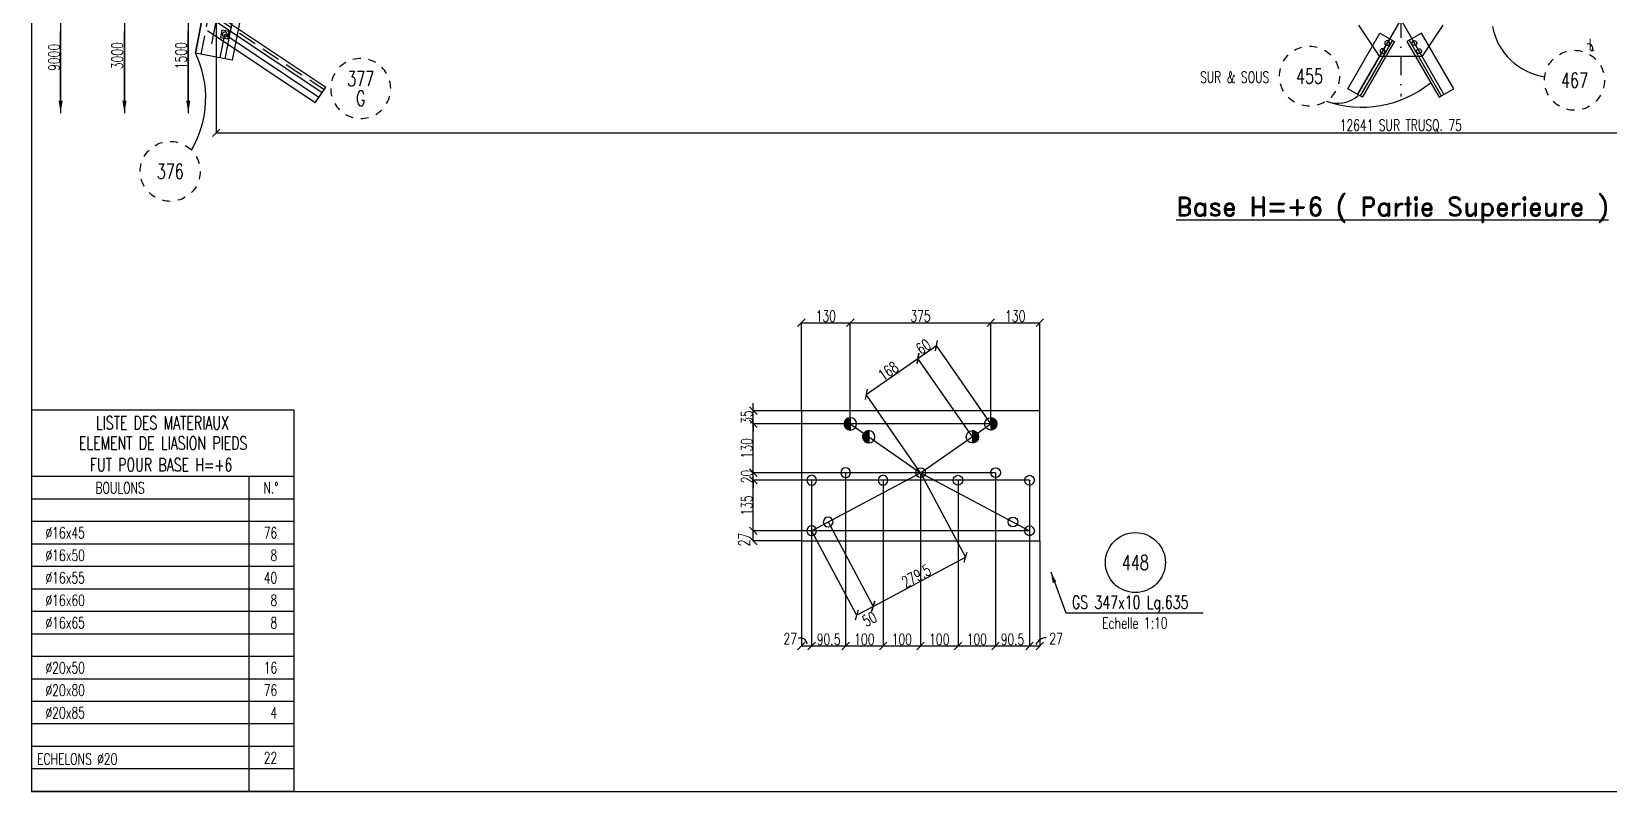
# Model space of a CAD drawing. Extents: x 554281 to 570501, y -34108 to -22628.
# Drawn here: x 554281 to 562695, y -34108 to -30054 of the extents above; entities that cross this region are included whole.
import ezdxf
from ezdxf.enums import TextEntityAlignment as Align

# ---------------------------------------------------------------- set-up
doc = ezdxf.new("R2010")
doc.units = 0
doc.header["$LTSCALE"] = 200
doc.header["$MEASUREMENT"] = 0
doc.linetypes.add('DASHDOT', pattern=[1, 0.5, -0.25, 0, -0.25])
doc.linetypes.add('DASHED', pattern=[0.75, 0.5, -0.25])
doc.layers.get('0').update_dxf_attribs({"linetype": 'CONTINUOUS'})
for name, color, linetype in [('ASSI', 6, 'CONTINUOUS'), ('BOLLINI_1', 7, 'CONTINUOUS'), ('FORI', 2, 'CONTINUOUS'), ('LINEA_ANG', 2, 'CONTINUOUS'), ('LINEE_PIASTRA', 2, 'CONTINUOUS'), ('LINEE_PIASTRE', 2, 'CONTINUOUS'), ('LM', 7, 'CONTINUOUS'), ('LP', 3, 'CONTINUOUS'), ('LS', 7, 'CONTINUOUS'), ('MZ', 6, 'DASHDOT'), ('PIASTRE', 5, 'CONTINUOUS'), ('TRAT-Y', 7, 'DASHED')]:
    doc.layers.add(name, color=color, linetype=linetype)
doc.styles.add('QUOTE', font='ROMANS8.SHX', dxfattribs={"width": 0.7})
doc.styles.add('RD', font='ROMAND8.SHX', dxfattribs={"width": 0.7})
doc.styles.add('RQL', font='ROMANS8.SHX', dxfattribs={"width": 0.7})
doc.styles.add('RS', font='ROMANS8.shx', dxfattribs={"width": 0.7})
doc.styles.get("Standard").update_dxf_attribs({"font": 'ROMANS8.SHX', "width": 0.7})
doc.dimstyles.new('TRATTO', dxfattribs={"dimscale": 0, "dimtxt": 60, "dimasz": 40, "dimexe": 0, "dimexo": 0, "dimgap": 5, "dimtad": 1, "dimrnd": 0.5, "dimdsep": 46, "dimtxsty": 'RS', "dimblk1": 'OBLIQUE', "dimblk2": 'OBLIQUE', "dimsah": 1, "dimcen": 0.09, "dimclrd": 2, "dimclre": 2, "dimclrt": 7, "dimadec": 0, "dimazin": 0, "dimtfac": 1, "dimtix": 1, "dimtmove": 2, "dimatfit": 3, "dimfxl": 1, "dimtolj": 1, "dimtzin": 0, "dimarcsym": 0})

# ---------------------------------------------------------------- blocks, each defined once
blk = doc.blocks.new('ASSE98')
blk.add_line((0, 0), (1, 0))
at = {"color": 7, "style": 'QUOTE', "width": 0.5, "flags": 1}
for tag, p in [('TI', (1.3831, 6.8273)), ('DI_S', (1.3831, 6.4218)), ('D_S', (1.3831, 6.0209)), ('E_S', (1.3831, 5.6806)), ('NFORI', (1.3645, 5.2979)), ('ALAR', (1.3635, 4.9325)), ('FAM', (1.3775, 4.5465)), ('ALA', (1.3831, 4.1926)), ('DISP2', (1.3831, 3.8497)), ('DISP1', (1.3831, 3.5069)), ('PINZAF', (1.3831, 3.164)), ('PINZAI', (1.3831, 2.8211)), ('TRP', (1.3831, 2.4783)), ('NP', (1.3831, 2.1354)), ('SV', (1.3831, 1.7926)), ('PESO', (1.3831, 1.4497)), ('QUA', (1.3831, 1.1069)), ('LUN', (1.3831, 0.764)), ('PROF', (1.3831, 0.4211)), ('POS', (1.3831, 0.0783))]:
    blk.add_attdef(tag, p, '', height=0.2, dxfattribs=at)
at = {"color": 7, "flags": 1}
for tag, p in [('LAV1', (3.0743, 6.8285)), ('LAV2', (3.0743, 6.4951)), ('LAV3', (3.0743, 6.1618)), ('LAV4', (3.0743, 5.8285)), ('LAV5', (3.0743, 5.4951)), ('LAV6', (3.0743, 5.1618)), ('LAV7', (3.0743, 4.8285)), ('LAV8', (3.0743, 4.4951)), ('LAV9', (3.0743, 4.1618)), ('LAV10', (3.0743, 3.8285))]:
    blk.add_attdef(tag, p, '', height=0.2, dxfattribs=at)
blk = doc.blocks.new('16')
blk.add_circle((0, 0), 1)
blk = doc.blocks.new('_OBLIQUE')
at = {"color": 0, "linetype": 'ByBlock'}
blk.add_line((-0.5, -0.5), (0.5, 0.5), dxfattribs=at)
blk = doc.blocks.new('*D26')
at = {"layer": 'LS', "color": 2, "lineweight": -2, "transparency": 16777216}
for p, q in [((555266.1, -29990.3), (555266.1, -30594.4)), ((567907.7, -29990.3), (567907.7, -30594.4)), ((555266.1, -30594.4), (567907.7, -30594.4))]:
    blk.add_line(p, q, dxfattribs=at)
at = {"layer": 'LS', "color": 2, "lineweight": -2, "transparency": 16777216, "xscale": 40, "yscale": 40, "zscale": 40, "rotation": 180}
blk.add_blockref('_OBLIQUE', (555266.1, -30594.4), dxfattribs=at)
at = {"layer": 'LS', "color": 2, "lineweight": -2, "transparency": 16777216, "xscale": 40, "yscale": 40, "zscale": 40}
blk.add_blockref('_OBLIQUE', (567907.7, -30594.4), dxfattribs=at)
at = {"layer": 'LS', "color": 7, "transparency": 16777216, "insert": (561586.9, -30556.5), "char_height": 60, "attachment_point": 5, "style": 'RS'}
blk.add_mtext('\\A1;12641 SUR TRUSQ. 75', dxfattribs=at)
blk = doc.blocks.new('MRKR_98')
blk.add_point((0, 0))
at = {"color": 7, "style": 'QUOTE', "width": 0.5, "flags": 1}
for tag, p in [('TI', (3.7, 6.8)), ('NFORI', (3.7, 5.3)), ('AUX2', (3.7, 4.9)), ('FAM', (3.7, 4.5)), ('AUX1', (3.7, 4.2)), ('COMMESSA', (3.7, 3.8)), ('SPESSORE', (3.7, 2.5)), ('SV', (3.7, 1.8)), ('QUA', (3.7, 1.1)), ('DI_S', (3.7, 6.4)), ('D_S', (3.7, 6)), ('E_S', (3.7, 5.7)), ('MD', (3.7, 3.5)), ('MP', (3.7, 3.2)), ('LARGHEZZA', (3.7, 2.8)), ('NP', (3.7, 2.1)), ('PESO', (3.7, 1.4)), ('LUN', (3.7, 0.8)), ('PROF', (3.7, 0.4)), ('POS', (3.7, 0.1))]:
    blk.add_attdef(tag, p, '', height=0.2, dxfattribs=at)
at = {"color": 7, "flags": 1}
for tag, p in [('LAV1', (5.3, 6.9)), ('LAV2', (5.3, 6.5)), ('LAV3', (5.3, 6.2)), ('LAV4', (5.3, 5.9)), ('LAV5', (5.3, 5.5)), ('LAV6', (5.3, 5.2)), ('LAV7', (5.3, 4.9)), ('LAV8', (5.3, 4.5)), ('LAV9', (5.3, 4.2)), ('LAV10', (5.3, 3.9))]:
    blk.add_attdef(tag, p, '', height=0.2, dxfattribs=at)
blk = doc.blocks.new('20')
at = {"color": 0}
for p, q in [((0, 0.98), (0.02, 1)), ((0, 0.94), (0.06, 1)), ((1, -0.01), (0, 0.99)), ((0, 0.89), (0.1, 0.99)), ((0, 0.85), (0.14, 0.99)), ((0, 0.8), (0.18, 0.98)), ((0, 0.76), (0.22, 0.98)), ((0, 0.71), (0.25, 0.97)), ((0, 0.67), (0.29, 0.96)), ((1, -0.05), (0, 0.95)), ((0, 0.62), (0.32, 0.95)), ((0, 0.58), (0.36, 0.93)), ((0, 0.53), (0.39, 0.92)), ((0, 0.49), (0.42, 0.91)), ((1, -0.09), (0, 0.9)), ((0, 0.44), (0.45, 0.89)), ((0, 0.4), (0.48, 0.88)), ((0.99, -0.13), (0, 0.86)), ((0, 0.35), (0.51, 0.86)), ((0, 0.31), (0.54, 0.84)), ((0, 0.26), (0.56, 0.83)), ((0.99, -0.17), (0, 0.81)), ((0, 0.22), (0.59, 0.81)), ((0, 0.17), (0.61, 0.79)), ((0.98, -0.21), (0, 0.77)), ((0, 0.13), (0.64, 0.77)), ((0, 0.08), (0.66, 0.75)), ((0, 0.04), (0.69, 0.73)), ((0.97, -0.25), (0, 0.72)), ((0, -0.01), (0.71, 0.7)), ((0.96, -0.28), (0, 0.68)), ((0, -0.05), (0.73, 0.68)), ((0, -0.1), (0.75, 0.66)), ((0.95, -0.32), (0, 0.63)), ((0, -0.14), (0.77, 0.63)), ((0, -0.19), (0.79, 0.61)), ((0.94, -0.35), (0, 0.59)), ((0, -0.23), (0.81, 0.58)), ((0, -0.28), (0.83, 0.56)), ((0.92, -0.38), (0, 0.54)), ((0, -0.32), (0.85, 0.53)), ((0.91, -0.41), (0, 0.5)), ((0, -0.36), (0.87, 0.5)), ((0, -0.41), (0.88, 0.47)), ((0.9, -0.44), (0, 0.45)), ((0, -0.45), (0.9, 0.44)), ((0.88, -0.47), (0, 0.41)), ((0, -0.5), (0.91, 0.41)), ((0, -0.54), (0.92, 0.38)), ((0.87, -0.5), (0, 0.36)), ((0, -0.59), (0.94, 0.35)), ((0.85, -0.53), (0, 0.32)), ((0, -0.63), (0.95, 0.31)), ((0, -0.68), (0.96, 0.28)), ((0.83, -0.56), (0, 0.27)), ((0, -0.72), (0.97, 0.25)), ((0.81, -0.58), (0, 0.23)), ((0, -0.77), (0.98, 0.21)), ((0.79, -0.61), (0, 0.18)), ((0, -0.81), (0.99, 0.17)), ((0.77, -0.63), (0, 0.14)), ((0, -0.86), (0.99, 0.13)), ((0.75, -0.66), (0, 0.09)), ((0, -0.9), (1, 0.09)), ((0.73, -0.68), (0, 0.05)), ((0, -0.95), (1, 0.05)), ((0.71, -0.7), (0, 0.01)), ((0, -0.99), (1, 0.01)), ((1, 0.04), (0.04, 1)), ((1, 0.09), (0.09, 1)), ((0.99, 0.14), (0.14, 0.99)), ((0.98, 0.19), (0.19, 0.98)), ((0.97, 0.25), (0.25, 0.97)), ((0.95, 0.31), (0.31, 0.95)), ((0.92, 0.38), (0.38, 0.92)), ((0.88, 0.47), (0.47, 0.88)), ((0.81, 0.59), (0.59, 0.81)), ((0.69, -0.73), (0, -0.04)), ((0.66, -0.75), (0, -0.08)), ((0.64, -0.77), (0, -0.13)), ((0.61, -0.79), (0, -0.17)), ((0.59, -0.81), (0, -0.22)), ((0.56, -0.83), (0, -0.26)), ((0.54, -0.84), (0, -0.31)), ((0.51, -0.86), (0, -0.35)), ((0.48, -0.88), (0, -0.4)), ((0.45, -0.89), (0, -0.44)), ((0.42, -0.91), (0, -0.49)), ((0.39, -0.92), (0, -0.53)), ((0.36, -0.93), (0, -0.58)), ((0.32, -0.95), (0, -0.62)), ((0.29, -0.96), (0, -0.67)), ((0.25, -0.97), (0, -0.71)), ((0.22, -0.98), (0, -0.76)), ((0.18, -0.98), (0, -0.8)), ((0.14, -0.99), (0, -0.85)), ((0.1, -0.99), (0, -0.89)), ((0.04, -1), (1, -0.04)), ((0.09, -1), (1, -0.09)), ((0.14, -0.99), (0.99, -0.14)), ((0.19, -0.98), (0.98, -0.19)), ((0.25, -0.97), (0.97, -0.25)), ((0.31, -0.95), (0.95, -0.31)), ((0.38, -0.92), (0.92, -0.38)), ((0.47, -0.88), (0.88, -0.47)), ((0.59, -0.81), (0.81, -0.59))]:
    blk.add_line(p, q, dxfattribs=at)
blk.add_line((0, 1), (0, -1))
blk.add_circle((0, 0), 1)
blk = doc.blocks.new('*D127')
at = {"layer": 'LS', "color": 2, "lineweight": -2, "transparency": 16777216}
for p, q in [((558734.4, -31990), (559010.7, -31798)), ((559301, -32215.8), (559010.7, -31798)), ((559024.6, -32407.6), (558734.4, -31990))]:
    blk.add_line(p, q, dxfattribs=at)
at = {"layer": 'LS', "color": 2, "lineweight": -2, "transparency": 16777216, "xscale": 40, "yscale": 40, "zscale": 40}
for p, rotation in [((559010.7, -31798), 34.79992712100002), ((558734.4, -31990), 214.799927121)]:
    blk.add_blockref('_OBLIQUE', p, dxfattribs=dict(at, rotation=rotation))
at = {"layer": 'LS', "color": 7, "transparency": 16777216, "insert": (558852.5, -31865.3), "char_height": 60, "attachment_point": 5, "rotation": 34.79993, "style": 'RS'}
blk.add_mtext('\\A1;168', dxfattribs=at)
blk = doc.blocks.new('*D128')
at = {"layer": 'LS', "color": 2, "lineweight": -2, "transparency": 16777216}
for p, q in [((559010.7, -31798), (559109.2, -31729.5)), ((559301, -32215.8), (559010.7, -31798)), ((559399.4, -32147.1), (559109.2, -31729.5))]:
    blk.add_line(p, q, dxfattribs=at)
at = {"layer": 'LS', "color": 2, "lineweight": -2, "transparency": 16777216, "xscale": 40, "yscale": 40, "zscale": 40}
for p, rotation in [((559109.2, -31729.5), 34.79992712100002), ((559010.7, -31798), 214.799927121)]:
    blk.add_blockref('_OBLIQUE', p, dxfattribs=dict(at, rotation=rotation))
at = {"layer": 'LS', "color": 7, "transparency": 16777216, "insert": (559039.9, -31735), "char_height": 60, "attachment_point": 5, "rotation": 34.79993, "style": 'RS'}
blk.add_mtext('\\A1;60', dxfattribs=at)
blk = doc.blocks.new('*D129')
at = {"layer": 'LS', "color": 2, "lineweight": -2, "transparency": 16777216}
for p, q in [((558443.3, -32717.7), (558683.5, -33168)), ((558531.5, -32670.7), (558771.7, -33120.9)), ((558683.5, -33168), (558771.7, -33120.9))]:
    blk.add_line(p, q, dxfattribs=at)
at = {"layer": 'LS', "color": 2, "lineweight": -2, "transparency": 16777216, "xscale": 40, "yscale": 40, "zscale": 40}
for p, rotation in [((558683.5, -33168), 208.078516422), ((558771.7, -33120.9), 28.07851642199998)]:
    blk.add_blockref('_OBLIQUE', p, dxfattribs=dict(at, rotation=rotation))
at = {"layer": 'LS', "color": 7, "transparency": 16777216, "insert": (558751.9, -33188.6), "char_height": 60, "attachment_point": 5, "rotation": 28.07852, "style": 'RS'}
blk.add_mtext('\\A1;50', dxfattribs=at)
blk = doc.blocks.new('*D130')
at = {"layer": 'LS', "color": 2, "lineweight": -2, "transparency": 16777216}
for p, q in [((559024.6, -32407.6), (559264.8, -32857.9)), ((558531.5, -32670.7), (558771.7, -33120.9)), ((558771.7, -33120.9), (559264.8, -32857.9))]:
    blk.add_line(p, q, dxfattribs=at)
at = {"layer": 'LS', "color": 2, "lineweight": -2, "transparency": 16777216, "xscale": 40, "yscale": 40, "zscale": 40}
for p, rotation in [((559264.8, -32857.9), 28.07851642199998), ((558771.7, -33120.9), 208.078516422)]:
    blk.add_blockref('_OBLIQUE', p, dxfattribs=dict(at, rotation=rotation))
at = {"layer": 'LS', "color": 7, "transparency": 16777216, "insert": (559001.8, -32958.5), "char_height": 60, "attachment_point": 5, "rotation": 28.07852, "style": 'RS'}
blk.add_mtext('\\A1;279.5', dxfattribs=at)
blk = doc.blocks.new('*D131')
at = {"layer": 'LS', "color": 2, "lineweight": -2, "transparency": 16777216}
for p, q in [((559605.9, -32717.7), (558132, -32717.7)), ((558132, -32771.7), (558132, -32717.7)), ((558388.6, -32771.7), (558132, -32771.7))]:
    blk.add_line(p, q, dxfattribs=at)
at = {"layer": 'LS', "color": 2, "lineweight": -2, "transparency": 16777216, "xscale": 40, "yscale": 40, "zscale": 40}
for p, rotation in [((558132, -32717.7), 90), ((558132, -32771.7), 270)]:
    blk.add_blockref('_OBLIQUE', p, dxfattribs=dict(at, rotation=rotation))
at = {"layer": 'LS', "color": 7, "transparency": 16777216, "insert": (558083.9, -32764.7), "char_height": 60, "attachment_point": 5, "rotation": 90, "style": 'RS'}
blk.add_mtext('\\A1;27', dxfattribs=at)
blk = doc.blocks.new('*D132')
at = {"layer": 'LS', "color": 2, "lineweight": -2, "transparency": 16777216}
for p, q in [((559605.9, -32447.6), (558132, -32447.6)), ((558132, -32717.7), (558132, -32447.6)), ((558443.3, -32717.7), (558132, -32717.7))]:
    blk.add_line(p, q, dxfattribs=at)
at = {"layer": 'LS', "color": 2, "lineweight": -2, "transparency": 16777216, "xscale": 40, "yscale": 40, "zscale": 40}
for p, rotation in [((558132, -32447.6), 90), ((558132, -32717.7), 270)]:
    blk.add_blockref('_OBLIQUE', p, dxfattribs=dict(at, rotation=rotation))
at = {"layer": 'LS', "color": 7, "transparency": 16777216, "insert": (558097, -32582.7), "char_height": 60, "attachment_point": 5, "rotation": 90, "style": 'RS'}
blk.add_mtext('\\A1;135', dxfattribs=at)
blk = doc.blocks.new('*D133')
at = {"layer": 'LS', "color": 2, "lineweight": -2, "transparency": 16777216}
for p, q in [((558132, -32407.6), (558132, -32367.6)), ((559424.6, -32407.6), (558132, -32407.6)), ((558132, -32447.6), (558132, -32407.6)), ((558443.3, -32447.6), (558132, -32447.6)), ((558132, -32447.6), (558132, -32487.6))]:
    blk.add_line(p, q, dxfattribs=at)
at = {"layer": 'LS', "color": 2, "lineweight": -2, "transparency": 16777216, "xscale": 40, "yscale": 40, "zscale": 40}
for p, rotation in [((558132, -32407.6), 270), ((558132, -32447.6), 90)]:
    blk.add_blockref('_OBLIQUE', p, dxfattribs=dict(at, rotation=rotation))
at = {"layer": 'LS', "color": 7, "transparency": 16777216, "insert": (558097, -32427.6), "char_height": 60, "attachment_point": 5, "rotation": 90, "style": 'RS'}
blk.add_mtext('\\A1;20', dxfattribs=at)
blk = doc.blocks.new('*D134')
at = {"layer": 'LS', "color": 2, "lineweight": -2, "transparency": 16777216}
for p, q in [((559399.4, -32147.1), (558132, -32147.1)), ((558132, -32407.6), (558132, -32147.1)), ((558624.6, -32407.6), (558132, -32407.6))]:
    blk.add_line(p, q, dxfattribs=at)
at = {"layer": 'LS', "color": 2, "lineweight": -2, "transparency": 16777216, "xscale": 40, "yscale": 40, "zscale": 40}
for p, rotation in [((558132, -32147.1), 90), ((558132, -32407.6), 270)]:
    blk.add_blockref('_OBLIQUE', p, dxfattribs=dict(at, rotation=rotation))
at = {"layer": 'LS', "color": 7, "transparency": 16777216, "insert": (558097, -32277.4), "char_height": 60, "attachment_point": 5, "rotation": 90, "style": 'RS'}
blk.add_mtext('\\A1;130', dxfattribs=at)
blk = doc.blocks.new('*D135')
at = {"layer": 'LS', "color": 2, "lineweight": -2, "transparency": 16777216}
for p, q in [((558132, -32077.1), (558132, -32037.1)), ((558388.6, -32077.1), (558132, -32077.1)), ((558132, -32147.1), (558132, -32077.1)), ((558649.8, -32147.1), (558132, -32147.1)), ((558132, -32147.1), (558132, -32187.1))]:
    blk.add_line(p, q, dxfattribs=at)
at = {"layer": 'LS', "color": 2, "lineweight": -2, "transparency": 16777216, "xscale": 40, "yscale": 40, "zscale": 40}
for p, rotation in [((558132, -32077.1), 270), ((558132, -32147.1), 90)]:
    blk.add_blockref('_OBLIQUE', p, dxfattribs=dict(at, rotation=rotation))
at = {"layer": 'LS', "color": 7, "transparency": 16777216, "insert": (558097, -32112.1), "char_height": 60, "attachment_point": 5, "rotation": 90, "style": 'RS'}
blk.add_mtext('\\A1;35', dxfattribs=at)
blk = doc.blocks.new('*D136')
at = {"layer": 'LS', "color": 2, "lineweight": -2, "transparency": 16777216}
for p, q in [((558443.3, -32717.7), (558443.3, -33332)), ((558388.6, -32771.7), (558388.6, -33332)), ((558388.6, -33332), (558443.3, -33332))]:
    blk.add_line(p, q, dxfattribs=at)
at = {"layer": 'LS', "color": 2, "lineweight": -2, "transparency": 16777216, "xscale": 40, "yscale": 40, "zscale": 40, "rotation": 180}
blk.add_blockref('_OBLIQUE', (558388.6, -33332), dxfattribs=at)
at = {"layer": 'LS', "color": 2, "lineweight": -2, "transparency": 16777216, "xscale": 40, "yscale": 40, "zscale": 40}
blk.add_blockref('_OBLIQUE', (558443.3, -33332), dxfattribs=at)
at = {"layer": 'LS', "color": 7, "transparency": 16777216, "insert": (558329.5, -33293.1), "char_height": 60, "attachment_point": 5, "style": 'RS'}
blk.add_mtext('\\A1;27', dxfattribs=at)
blk = doc.blocks.new('*D137')
at = {"layer": 'LS', "color": 2, "lineweight": -2, "transparency": 16777216}
for p, q in [((558443.3, -32447.6), (558443.3, -33332)), ((558624.6, -32407.6), (558624.6, -33332)), ((558443.3, -33332), (558624.6, -33332))]:
    blk.add_line(p, q, dxfattribs=at)
at = {"layer": 'LS', "color": 2, "lineweight": -2, "transparency": 16777216, "xscale": 40, "yscale": 40, "zscale": 40, "rotation": 180}
blk.add_blockref('_OBLIQUE', (558443.3, -33332), dxfattribs=at)
at = {"layer": 'LS', "color": 2, "lineweight": -2, "transparency": 16777216, "xscale": 40, "yscale": 40, "zscale": 40}
blk.add_blockref('_OBLIQUE', (558624.6, -33332), dxfattribs=at)
at = {"layer": 'LS', "color": 7, "transparency": 16777216, "insert": (558534, -33297), "char_height": 60, "attachment_point": 5, "style": 'RS'}
blk.add_mtext('\\A1;90.5', dxfattribs=at)
blk = doc.blocks.new('*D138')
at = {"layer": 'LS', "color": 2, "lineweight": -2, "transparency": 16777216}
for p, q in [((558624.6, -32407.6), (558624.6, -33332)), ((558824.6, -32447.6), (558824.6, -33332)), ((558624.6, -33332), (558824.6, -33332))]:
    blk.add_line(p, q, dxfattribs=at)
at = {"layer": 'LS', "color": 2, "lineweight": -2, "transparency": 16777216, "xscale": 40, "yscale": 40, "zscale": 40, "rotation": 180}
blk.add_blockref('_OBLIQUE', (558624.6, -33332), dxfattribs=at)
at = {"layer": 'LS', "color": 2, "lineweight": -2, "transparency": 16777216, "xscale": 40, "yscale": 40, "zscale": 40}
blk.add_blockref('_OBLIQUE', (558824.6, -33332), dxfattribs=at)
at = {"layer": 'LS', "color": 7, "transparency": 16777216, "insert": (558724.6, -33297), "char_height": 60, "attachment_point": 5, "style": 'RS'}
blk.add_mtext('\\A1;100', dxfattribs=at)
blk = doc.blocks.new('*D139')
at = {"layer": 'LS', "color": 2, "lineweight": -2, "transparency": 16777216}
for p, q in [((558824.6, -32447.6), (558824.6, -33332)), ((559024.6, -32407.6), (559024.6, -33332)), ((558824.6, -33332), (559024.6, -33332))]:
    blk.add_line(p, q, dxfattribs=at)
at = {"layer": 'LS', "color": 2, "lineweight": -2, "transparency": 16777216, "xscale": 40, "yscale": 40, "zscale": 40, "rotation": 180}
blk.add_blockref('_OBLIQUE', (558824.6, -33332), dxfattribs=at)
at = {"layer": 'LS', "color": 2, "lineweight": -2, "transparency": 16777216, "xscale": 40, "yscale": 40, "zscale": 40}
blk.add_blockref('_OBLIQUE', (559024.6, -33332), dxfattribs=at)
at = {"layer": 'LS', "color": 7, "transparency": 16777216, "insert": (558924.6, -33297), "char_height": 60, "attachment_point": 5, "style": 'RS'}
blk.add_mtext('\\A1;100', dxfattribs=at)
blk = doc.blocks.new('*D140')
at = {"layer": 'LS', "color": 2, "lineweight": -2, "transparency": 16777216}
for p, q in [((559024.6, -32407.6), (559024.6, -33332)), ((559224.6, -32447.6), (559224.6, -33332)), ((559024.6, -33332), (559224.6, -33332))]:
    blk.add_line(p, q, dxfattribs=at)
at = {"layer": 'LS', "color": 2, "lineweight": -2, "transparency": 16777216, "xscale": 40, "yscale": 40, "zscale": 40, "rotation": 180}
blk.add_blockref('_OBLIQUE', (559024.6, -33332), dxfattribs=at)
at = {"layer": 'LS', "color": 2, "lineweight": -2, "transparency": 16777216, "xscale": 40, "yscale": 40, "zscale": 40}
blk.add_blockref('_OBLIQUE', (559224.6, -33332), dxfattribs=at)
at = {"layer": 'LS', "color": 7, "transparency": 16777216, "insert": (559124.6, -33297), "char_height": 60, "attachment_point": 5, "style": 'RS'}
blk.add_mtext('\\A1;100', dxfattribs=at)
blk = doc.blocks.new('*D141')
at = {"layer": 'LS', "color": 2, "lineweight": -2, "transparency": 16777216}
for p, q in [((559224.6, -32447.6), (559224.6, -33332)), ((559424.6, -32407.6), (559424.6, -33332)), ((559224.6, -33332), (559424.6, -33332))]:
    blk.add_line(p, q, dxfattribs=at)
at = {"layer": 'LS', "color": 2, "lineweight": -2, "transparency": 16777216, "xscale": 40, "yscale": 40, "zscale": 40, "rotation": 180}
blk.add_blockref('_OBLIQUE', (559224.6, -33332), dxfattribs=at)
at = {"layer": 'LS', "color": 2, "lineweight": -2, "transparency": 16777216, "xscale": 40, "yscale": 40, "zscale": 40}
blk.add_blockref('_OBLIQUE', (559424.6, -33332), dxfattribs=at)
at = {"layer": 'LS', "color": 7, "transparency": 16777216, "insert": (559324.6, -33297), "char_height": 60, "attachment_point": 5, "style": 'RS'}
blk.add_mtext('\\A1;100', dxfattribs=at)
blk = doc.blocks.new('*D142')
at = {"layer": 'LS', "color": 2, "lineweight": -2, "transparency": 16777216}
for p, q in [((559424.6, -32407.6), (559424.6, -33332)), ((559605.9, -32717.7), (559605.9, -33332)), ((559424.6, -33332), (559605.9, -33332))]:
    blk.add_line(p, q, dxfattribs=at)
at = {"layer": 'LS', "color": 2, "lineweight": -2, "transparency": 16777216, "xscale": 40, "yscale": 40, "zscale": 40, "rotation": 180}
blk.add_blockref('_OBLIQUE', (559424.6, -33332), dxfattribs=at)
at = {"layer": 'LS', "color": 2, "lineweight": -2, "transparency": 16777216, "xscale": 40, "yscale": 40, "zscale": 40}
blk.add_blockref('_OBLIQUE', (559605.9, -33332), dxfattribs=at)
at = {"layer": 'LS', "color": 7, "transparency": 16777216, "insert": (559515.3, -33297), "char_height": 60, "attachment_point": 5, "style": 'RS'}
blk.add_mtext('\\A1;90.5', dxfattribs=at)
blk = doc.blocks.new('*D143')
at = {"layer": 'LS', "color": 2, "lineweight": -2, "transparency": 16777216}
for p, q in [((559605.9, -32447.6), (559605.9, -33332)), ((559660.6, -32771.7), (559660.6, -33332)), ((559605.9, -33332), (559660.6, -33332))]:
    blk.add_line(p, q, dxfattribs=at)
at = {"layer": 'LS', "color": 2, "lineweight": -2, "transparency": 16777216, "xscale": 40, "yscale": 40, "zscale": 40, "rotation": 180}
blk.add_blockref('_OBLIQUE', (559605.9, -33332), dxfattribs=at)
at = {"layer": 'LS', "color": 2, "lineweight": -2, "transparency": 16777216, "xscale": 40, "yscale": 40, "zscale": 40}
blk.add_blockref('_OBLIQUE', (559660.6, -33332), dxfattribs=at)
at = {"layer": 'LS', "color": 7, "transparency": 16777216, "insert": (559747.6, -33293.2), "char_height": 60, "attachment_point": 5, "style": 'RS'}
blk.add_mtext('\\A1;27', dxfattribs=at)
blk = doc.blocks.new('*D144')
at = {"layer": 'LS', "color": 2, "lineweight": -2, "transparency": 16777216}
for p, q in [((558388.6, -32077.1), (558388.6, -31607.4)), ((558388.6, -31607.4), (558649.8, -31607.4)), ((558649.8, -32147.1), (558649.8, -31607.4))]:
    blk.add_line(p, q, dxfattribs=at)
at = {"layer": 'LS', "color": 2, "lineweight": -2, "transparency": 16777216, "xscale": 40, "yscale": 40, "zscale": 40, "rotation": 180}
blk.add_blockref('_OBLIQUE', (558388.6, -31607.4), dxfattribs=at)
at = {"layer": 'LS', "color": 2, "lineweight": -2, "transparency": 16777216, "xscale": 40, "yscale": 40, "zscale": 40}
blk.add_blockref('_OBLIQUE', (558649.8, -31607.4), dxfattribs=at)
at = {"layer": 'LS', "color": 7, "transparency": 16777216, "insert": (558519.2, -31572.4), "char_height": 60, "attachment_point": 5, "style": 'RS'}
blk.add_mtext('\\A1;130', dxfattribs=at)
blk = doc.blocks.new('*D145')
at = {"layer": 'LS', "color": 2, "lineweight": -2, "transparency": 16777216}
for p, q in [((558649.8, -32147.1), (558649.8, -31607.4)), ((558649.8, -31607.4), (559399.4, -31607.4)), ((559399.4, -32147.1), (559399.4, -31607.4))]:
    blk.add_line(p, q, dxfattribs=at)
at = {"layer": 'LS', "color": 2, "lineweight": -2, "transparency": 16777216, "xscale": 40, "yscale": 40, "zscale": 40, "rotation": 180}
blk.add_blockref('_OBLIQUE', (558649.8, -31607.4), dxfattribs=at)
at = {"layer": 'LS', "color": 2, "lineweight": -2, "transparency": 16777216, "xscale": 40, "yscale": 40, "zscale": 40}
blk.add_blockref('_OBLIQUE', (559399.4, -31607.4), dxfattribs=at)
at = {"layer": 'LS', "color": 7, "transparency": 16777216, "insert": (559024.6, -31572.4), "char_height": 60, "attachment_point": 5, "style": 'RS'}
blk.add_mtext('\\A1;375', dxfattribs=at)
blk = doc.blocks.new('*D146')
at = {"layer": 'LS', "color": 2, "lineweight": -2, "transparency": 16777216}
for p, q in [((559399.4, -32147.1), (559399.4, -31607.4)), ((559399.4, -31607.4), (559660.6, -31607.4)), ((559660.6, -32077.1), (559660.6, -31607.4))]:
    blk.add_line(p, q, dxfattribs=at)
at = {"layer": 'LS', "color": 2, "lineweight": -2, "transparency": 16777216, "xscale": 40, "yscale": 40, "zscale": 40, "rotation": 180}
blk.add_blockref('_OBLIQUE', (559399.4, -31607.4), dxfattribs=at)
at = {"layer": 'LS', "color": 2, "lineweight": -2, "transparency": 16777216, "xscale": 40, "yscale": 40, "zscale": 40}
blk.add_blockref('_OBLIQUE', (559660.6, -31607.4), dxfattribs=at)
at = {"layer": 'LS', "color": 7, "transparency": 16777216, "insert": (559530, -31572.4), "char_height": 60, "attachment_point": 5, "style": 'RS'}
blk.add_mtext('\\A1;130', dxfattribs=at)
blk = doc.blocks.new('zzz')
at = {"linetype": 'Continuous'}
for start, end in [(120, 135), (90, 105), (60, 75), (30, 45), (180, 195), (150, 165), (0, 15), (210, 225), (330, 345), (240, 255), (270, 285), (300, 315)]:
    blk.add_arc((0, 0), 8, start, end, dxfattribs=at)
at = {"color": 3, "style": 'RQL', "width": 0.7}
blk.add_attdef('POS1', text='', height=4, dxfattribs=at).set_placement((0, 0), align=Align.MIDDLE)
at = {"style": 'RQL', "width": 0.7, "flags": 1}
blk.add_attdef('TIPO', (0, -8), '', height=3, dxfattribs=at)
blk = doc.blocks.new('xxx')
blk.add_circle((0, 0), 8)
at = {"color": 3, "style": 'RQL', "width": 0.7}
blk.add_attdef('POS', text='', height=4, dxfattribs=at).set_placement((0, 0), align=Align.MIDDLE)
at = {"color": 3, "style": 'RQL', "width": 0.7, "flags": 1}
blk.add_attdef('POS1', (-0.39, -5.42), '', height=2, dxfattribs=at)
at = {"style": 'RQL', "width": 0.7, "flags": 1}
blk.add_attdef('TIPO', (-0.39, -8.66), '', height=2, dxfattribs=at)
blk = doc.blocks.new('www')
at = {"linetype": 'Continuous'}
for start, end in [(120, 135), (90, 105), (60, 75), (30, 45), (180, 195), (150, 165), (0, 15), (210, 225), (330, 345), (240, 255), (270, 285), (300, 315)]:
    blk.add_arc((0, 0), 8, start, end, dxfattribs=at)
at = {"color": 3, "style": 'RQL', "width": 0.7}
for tag, p in [('POS3', (0, 0.65)), ('POS2', (0, -4.63))]:
    blk.add_attdef(tag, text='', height=4, dxfattribs=at).set_placement(p, align=Align.CENTER)
at = {"style": 'RQL', "width": 0.7, "flags": 1}
blk.add_attdef('TIPO', text='', height=3, dxfattribs=at).set_placement((0, 0), align=Align.MIDDLE_CENTER)
blk = doc.blocks.new('IQ')
for p, q in [((0.5, 0.5), (-0.5, 0.5)), ((-0.5, 0.5), (-0.5, -0.5)), ((0.5, -0.5), (0.5, 0.5)), ((-0.5, -0.5), (0.5, -0.5))]:
    blk.add_line(p, q)
at = {"flags": 1}
for tag, p in [('SPESSORE', (0, -0.01)), ('NUMERO', (0, -0.34))]:
    blk.add_attdef(tag, p, '', height=0.2, dxfattribs=at)

msp = doc.modelspace()

# ---------------------------------------------------------------- linework, layer by layer
at = {"layer": 'LINEA_ANG'}
for p, q in [((555155.276, -30169.022), (555316.421, -29333.418)), ((555512.803, -29371.29), (555351.657, -30206.894)), ((555274.508, -29966.12), (555850.51, -30351.439)), ((555794.909, -30434.556), (555218.907, -30049.237)), ((561304.382, -30358.793), (561476.149, -30061.901)), ((561304.382, -30358.793), (561476.149, -30061.901)), ((561554.051, -30106.971), (561382.284, -30403.863)), ((561554.051, -30106.971), (561382.284, -30403.863)), ((561476.149, -30061.901), (561554.051, -30106.971)), ((561476.149, -30061.901), (561554.051, -30106.971)), ((561697.668, -30061.901), (561619.766, -30106.971)), ((561697.668, -30061.901), (561619.766, -30106.971)), ((561619.766, -30106.971), (561791.533, -30403.863)), ((561619.766, -30106.971), (561791.533, -30403.863)), ((561869.434, -30358.793), (561697.668, -30061.901)), ((561869.434, -30358.793), (561697.668, -30061.901)), ((555351.657, -30206.894), (555155.276, -30169.022)), ((555794.909, -30434.556), (555850.51, -30351.439)), ((561382.284, -30403.863), (561304.382, -30358.793)), ((561382.284, -30403.863), (561304.382, -30358.793)), ((561791.533, -30403.863), (561869.434, -30358.793)), ((561791.533, -30403.863), (561869.434, -30358.793))]:
    msp.add_line(p, q, dxfattribs=at)
at = {"layer": 'LINEA_ANG', "color": 2}
for p, q in [((561542.798, -30100.46), (561371.032, -30397.353)), ((561631.019, -30100.46), (561802.785, -30397.353))]:
    msp.add_line(p, q, dxfattribs=at)
at = {"layer": 'LINEE_PIASTRA'}
for p, q in [((561361.908, -30020.649), (561471.908, -30185.649)), ((561811.908, -30020.649), (561701.908, -30185.649))]:
    msp.add_line(p, q, dxfattribs=at)
at = {"layer": 'LINEE_PIASTRE'}
for p, q in [((561471.908, -30185.649), (561701.908, -30185.649)), ((559660.61, -32077.138), (558388.61, -32077.138)), ((558388.61, -32077.138), (558388.61, -32771.738)), ((559660.61, -32771.738), (559660.61, -32077.138)), ((558388.61, -32771.738), (559660.61, -32771.738))]:
    msp.add_line(p, q, dxfattribs=at)
at = {"layer": 'LP'}
for p, q in [((554280.738, -32072.649), (554280.738, -34108.464)), ((554280.738, -32072.649), (555680.738, -32072.649)), ((555680.738, -32072.649), (555680.738, -34108.464)), ((555680.738, -32428.649), (554280.738, -32428.649)), ((555680.738, -32548.632), (554280.738, -32548.632))]:
    msp.add_line(p, q, dxfattribs=at)
at = {"layer": 'LS', "color": 6}
for p, q in [((556569.305, -23232.833), (555241.198, -30119.605)), ((555352.696, -29990.27), (555312.381, -30199.319)), ((561586.908, -29990.27), (561356.317, -30388.84)), ((561586.908, -29990.27), (561817.5, -30388.84)), ((555287.835, -30194.586), (555311.978, -30069.39)), ((555814.359, -30405.479), (555311.977, -30069.39)), ((559605.922, -32447.633), (558443.298, -32447.633)), ((559424.61, -32407.633), (558624.61, -32407.633)), ((555680.738, -32668.599), (554280.738, -32668.599)), ((555680.738, -32788.599), (554280.738, -32788.599)), ((555680.738, -32908.599), (554280.738, -32908.599)), ((555680.738, -33028.582), (554280.738, -33028.582)), ((555680.738, -33028.599), (554280.738, -33028.599)), ((555680.738, -33028.599), (554280.738, -33028.599)), ((555680.738, -33148.582), (554280.738, -33148.582)), ((559799.595, -33154.737), (560532.872, -33154.737)), ((555680.738, -33268.582), (554280.738, -33268.582)), ((555680.738, -33388.565), (554280.738, -33388.565)), ((555680.738, -33508.548), (554280.738, -33508.548)), ((555680.738, -33628.531), (554280.738, -33628.531)), ((555680.738, -33628.531), (554280.738, -33628.531)), ((555680.738, -33748.515), (554280.738, -33748.515)), ((555680.738, -33748.515), (554280.738, -33748.515)), ((555680.738, -33748.515), (554280.738, -33748.515)), ((555680.738, -33868.498), (554280.738, -33868.498)), ((555680.738, -33868.498), (554280.738, -33868.498)), ((555680.738, -33988.481), (554280.738, -33988.481))]:
    msp.add_line(p, q, dxfattribs=at)
at = {"layer": 'LS', "color": 2}
for p, q in [((554435.76, -29990.27), (554435.76, -30488.468)), ((554776.468, -29990.27), (554776.468, -30488.468)), ((555117.176, -29990.27), (555117.176, -30488.468)), ((558649.797, -32147.132), (559024.61, -32407.633)), ((559024.61, -32407.633), (559399.423, -32147.132)), ((558443.298, -32717.745), (559024.61, -32407.633)), ((559024.61, -32407.633), (559605.922, -32717.745))]:
    msp.add_line(p, q, dxfattribs=at)
at = {"layer": 'LS', "color": 3}
for p, q in [((555440.467, -32428.649), (555440.467, -34108.464)), ((555440.467, -32428.649), (555440.467, -34108.464)), ((555680.738, -34108.464), (554280.738, -34108.464))]:
    msp.add_line(p, q, dxfattribs=at)
at = {"layer": 'LS', "color": 8}
msp.add_lwpolyline([(554280.738, -22628.464), (554280.738, -34108.464), (567000.738, -34108.464), (567000.738, -32508.464), (570500.738, -32508.464), (570500.738, -22628.464), (554280.738, -22628.464)], close=True, dxfattribs=at)
at = {"layer": 'LS', "color": 2}
for points in [[(554435.76, -30438.468), (554435.76, -30054.307)], [(554776.468, -30438.468), (554776.468, -30054.307)], [(555117.176, -30438.468), (555117.176, -30054.307)]]:
    msp.add_lwpolyline(points, dxfattribs=at)
at = {"layer": 'LS', "color": 6}
msp.add_lwpolyline([(559718.871, -32936.054), (559799.595, -33154.737)], dxfattribs=at)
for centre, radius, start, end in [((562403.894, -29964.73), 333.528, 190.6465307, 261.5854532), ((562586.887, -30145.174), 25.133, 324.3117873, 103.3316642), ((554661.57, -30407.987), 548.498, 329.4611062, 25.8280607), ((561380.61, -29882.034), 575.196, 250.5648562, 309.0992425), ((561250.973, -30270.059), 166.287, 248.2002723, 310.9077247), ((558383.566, -33326.162), 36.284, 8.6038999, 109.9784338), ((559694.85, -33347.47), 59.285, 90.8472787, 156.3790687)]:
    msp.add_arc(centre, radius, start, end, dxfattribs=at)
at = {"layer": 'LS', "color": 2}
for points in [[(554446.871, -30421.801), (554435.76, -30488.468), (554424.649, -30421.801)], [(554787.579, -30421.801), (554776.468, -30488.468), (554765.357, -30421.801)], [(555128.287, -30421.801), (555117.176, -30488.468), (555106.065, -30421.801)]]:
    msp.add_solid(points, dxfattribs=at)
at = {"layer": 'LS', "color": 6}
msp.add_solid([(559730.268, -32995.805), (559718.871, -32936.054), (559749.03, -32988.879)], dxfattribs=at)
at = {"layer": 'MZ'}
msp.add_line((561586.908, -23583.578), (561586.908, -30400.128), dxfattribs=at)
at = {"layer": 'TRAT-Y'}
for p, q in [((555186.697, -30175.081), (555347.842, -29339.478)), ((555266.168, -29978.587), (555842.17, -30363.906)), ((561542.798, -30100.46), (561371.032, -30397.353)), ((561631.019, -30100.46), (561802.785, -30397.353))]:
    msp.add_line(p, q, dxfattribs=at)

# ---------------------------------------------------------------- block references
at = {"layer": 'ASSI'}
for p, xscale, rotation in [((555316.423, -29333.409), 851, 259.0845673897451), ((555831.05, -30380.53), 693, 146.2192896064931), ((561356.317, -30388.84), 343, 59.94860093028266), ((561382.284, -30403.863), 342.9999999999999, 59.94860093028826), ((561619.766, -30106.971), 343, 300.0513990697117), ((561645.733, -30091.947), 343, 300.0513990697174)]:
    msp.add_blockref('ASSE98', p, dxfattribs=dict(at, xscale=xscale, rotation=rotation))
at = {"layer": 'BOLLINI_1', "xscale": 20, "yscale": 20, "zscale": 20}
msp.add_blockref('xxx', (560170.795, -32887.023), dxfattribs=at).add_auto_attribs({'POS': '448'})
at = {"layer": 'FORI'}
for p, xscale, yscale, zscale, rotation in [((555311.979, -30069.389), -13, 13, 13, 359.9525454839999), ((558531.528, -32670.677), -26, 26, 26, 0.4308980760000658), ((559517.692, -32670.677), 26, 26, 26, 359.569101924), ((558443.298, -32717.745), -26, 26, 26, 0.4308980760000658), ((559605.922, -32717.745), 26, 26, 26, 359.569101924)]:
    msp.add_blockref('16', p, dxfattribs=dict(at, xscale=xscale, yscale=yscale, zscale=zscale, rotation=rotation))
for name, p, xscale, yscale, zscale in [('16', (561514.562, -30115.318), -13, 13, 13), ('16', (561659.254, -30115.318), 13, 13, 13), ('16', (561489.523, -30158.597), -13, 13, 13), ('16', (561684.293, -30158.597), 13, 13, 13), ('20', (558649.797, -32147.132), -33, 33, 33), ('20', (559399.423, -32147.132), 33, 33, 33), ('20', (558748.189, -32215.826), -33, 33, 33), ('20', (559301.03, -32215.826), 33, 33, 33), ('16', (558624.61, -32407.633), -26, 26, 26), ('16', (559024.61, -32407.633), 26, 26, 26), ('16', (559424.61, -32407.633), 26, 26, 26), ('16', (558443.298, -32447.633), -26, 26, 26), ('16', (558824.61, -32447.633), -26, 26, 26), ('16', (559224.61, -32447.633), 26, 26, 26), ('16', (559605.922, -32447.633), 26, 26, 26)]:
    msp.add_blockref(name, p, dxfattribs=dict(at, xscale=xscale, yscale=yscale, zscale=zscale))
at = {"layer": 'LM', "xscale": 40, "yscale": 40, "zscale": 40, "rotation": 348.630984420786}
msp.add_blockref('IQ', (555311.979, -30069.389), dxfattribs=at)
at = {"layer": 'LS', "color": 6, "xscale": 19.99999999499997, "yscale": 19.99999999499997, "zscale": 19.99999999499997}
msp.add_blockref('www', (556037.072, -30357.741), dxfattribs=at).add_auto_attribs({'POS3': '377', 'POS2': 'G'})
at = {"layer": 'LS', "color": 6}
ref = msp.add_blockref('zzz', (561099.989, -30292.053), dxfattribs=dict(at, xscale=-20, yscale=20, zscale=20))
ref.add_attrib('POS1', '455', dxfattribs={"layer": '0', "color": 3, "height": 80, "style": 'RQL', "width": 0.7}).set_placement((561099.989, -30292.053), align=Align.MIDDLE)
ref = msp.add_blockref('zzz', (562514.152, -30314.013), dxfattribs=dict(at, xscale=-20, yscale=20, zscale=20))
ref.add_attrib('POS1', '467', dxfattribs={"layer": '0', "color": 3, "height": 80, "style": 'RQL', "width": 0.7}).set_placement((562514.152, -30314.013), align=Align.MIDDLE)
ref = msp.add_blockref('zzz', (555020.845, -30799.829), dxfattribs=dict(at, xscale=-20, yscale=20, zscale=20))
ref.add_attrib('POS1', '376', dxfattribs={"layer": '0', "color": 3, "height": 80, "style": 'RQL', "width": 0.7}).set_placement((555020.845, -30799.829), align=Align.MIDDLE)
at = {"layer": 'PIASTRE'}
ref = msp.add_blockref('MRKR_98', (558388.61, -32771.738), dxfattribs=dict(at, xscale=2, yscale=2, zscale=2))
ref.add_attrib('PROF', 'GS 347x10 Lg.635', (559832.557, -33133.813), dxfattribs={"layer": '0', "color": 2, "height": 70, "style": 'QUOTE', "width": 0.7})

# ---------------------------------------------------------------- texts
at = {"layer": 'LM', "style": 'RD', "width": 0.7}
for s, p in [('LISTE DES MATERIAUX', (554979.047, -32141.734)), ('ELEMENT DE LIASION PIEDS', (554982.962, -32249.736)), ('FUT POUR BASE H=+6', (554972.191, -32365.195))]:
    msp.add_text(s, height=69.993, dxfattribs=at).set_placement(p, align=Align.MIDDLE)
at = {"layer": 'LM', "char_height": 59.9916, "style": 'RD'}
for s, insert, attachment_point in [('BOULONS', (554621.785, -32488.641), 4), ('N.°', (555597.75, -32488.641), 6)]:
    msp.add_mtext(s, dxfattribs=dict(at, insert=insert, attachment_point=attachment_point))
at = {"layer": 'LS', "style": 'RS', "width": 0.7}
for s, p in [('L', (562590.444, -30152.36)), ('SUR & SOUS', (560516.178, -30327.295))]:
    msp.add_text(s, height=60, dxfattribs=at).set_placement(p)
at = {"layer": 'LS', "color": 3, "style": 'RD'}
msp.add_text('%%UBase H=+6 ( Partie Superieure )', height=100, dxfattribs=at).set_placement((561541.868, -30994.798), align=Align.MIDDLE)
at = {"layer": 'LS', "color": 7, "style": 'RS', "width": 0.7}
for s, height, p in [('∅16x45', 59.9916, (554355.121, -32758.586)), ('∅16x50', 59.9916, (554355.121, -32878.569)), ('∅16x55', 59.9916, (554355.121, -32998.552)), ('∅16x60', 59.9916, (554355.121, -33118.552)), ('∅16x65', 59.9916, (554355.121, -33238.552)), ('Echelle 1:10', 60, (559993.424, -33239.639)), ('∅20x50', 59.9916, (554355.121, -33478.536)), ('∅20x80', 59.9916, (554355.121, -33598.519)), ('∅20x85', 59.9916, (554355.121, -33718.502)), ('ECHELONS %%C20', 59.9916, (554310.469, -33965.202))]:
    msp.add_text(s, height=height, dxfattribs=at).set_placement(p)
for s, height, p in [('76', 59.9916, (555591.461, -32758.586)), ('8', 59.992, (555591.461, -32878.569)), ('40', 59.9916, (555591.461, -32998.586)), ('8', 59.992, (555591.461, -33118.586)), ('8', 59.992, (555591.461, -33238.586)), ('16', 59.9916, (555591.461, -33478.536)), ('76', 59.9916, (555591.461, -33598.519)), ('4', 59.992, (555591.461, -33718.502)), ('22', 59.9916, (555591.461, -33958.468))]:
    msp.add_text(s, height=height, dxfattribs=at).set_placement(p, align=Align.RIGHT)
at = {"layer": 'LS', "color": 7, "char_height": 60, "attachment_point": 5, "rotation": 90, "style": 'RS'}
for s, insert in [('\\A1;3000', (554738.201, -30182.634)), ('\\A1;1500', (555078.91, -30182.634)), ('\\A1;9000', (554400.76, -30191.783))]:
    msp.add_mtext(s, dxfattribs=dict(at, insert=insert))

# ---------------------------------------------------------------- dimensions: what is measured, and where the dimension line sits
at = {"layer": 'LS'}
for base, p1, p2, text, picture, middle in [((567907.677, -30594.355), (555266.14, -29990.27), (567907.677, -29990.27), '12641 SUR TRUSQ. 75', '*D26', (561586.908, -30556.498)), ((558649.797, -31607.444), (558388.61, -32077.138), (558649.797, -32147.132), '130', '*D144', (558519.203, -31572.444)), ((559399.423, -31607.444), (558649.797, -32147.132), (559399.423, -32147.132), '375', '*D145', (559024.61, -31572.444)), ((559660.61, -31607.444), (559399.423, -32147.132), (559660.61, -32077.138), '130', '*D146', (559530.016, -31572.444)), ((558624.61, -33331.97), (558443.298, -32447.633), (558624.61, -32407.633), '90.5', '*D137', (558533.954, -33296.97)), ((558824.61, -33331.97), (558624.61, -32407.633), (558824.61, -32447.633), '100', '*D138', (558724.61, -33296.97)), ((559024.61, -33331.97), (558824.61, -32447.633), (559024.61, -32407.633), '100', '*D139', (558924.61, -33296.97)), ((559224.61, -33331.97), (559024.61, -32407.633), (559224.61, -32447.633), '100', '*D140', (559124.61, -33296.97)), ((559424.61, -33331.97), (559224.61, -32447.633), (559424.61, -32407.633), '100', '*D141', (559324.61, -33296.97)), ((559605.922, -33331.97), (559424.61, -32407.633), (559605.922, -32717.745), '90.5', '*D142', (559515.266, -33296.97))]:
    dim = msp.add_linear_dim(base=base, p1=p1, p2=p2, text=text, dimstyle='TRATTO', override={"dimscale": 1}, dxfattribs=at)
    dim.commit()
    dim.dimension.update_dxf_attribs({"geometry": picture, "text_midpoint": middle})
for base, p1, p2, angle, text, picture, middle in [((559109.191, -31729.542), (559301.03, -32215.826), (559399.423, -32147.132), 34.7999271, '60', '*D128', (559039.947, -31735.045)), ((559010.653, -31798.027), (559024.61, -32407.633), (559301.03, -32215.826), 34.7999271, '168', '*D127', (558852.541, -31865.295)), ((558132.014, -32077.138), (558649.797, -32147.132), (558388.61, -32077.138), 90, '35', '*D135', (558097.014, -32112.135)), ((558132.014, -32147.132), (558624.61, -32407.633), (559399.423, -32147.132), 90, '130', '*D134', (558097.014, -32277.382)), ((558132.014, -32407.633), (558443.298, -32447.633), (559424.61, -32407.633), 90, '20', '*D133', (558097.014, -32427.633)), ((558132.014, -32447.633), (558443.298, -32717.745), (559605.922, -32447.633), 90, '135', '*D132', (558097.014, -32582.689)), ((559264.809, -32857.892), (558531.528, -32670.677), (559024.61, -32407.633), 28.0785164, '279.5', '*D130', (559001.794, -32958.533))]:
    dim = msp.add_linear_dim(base=base, p1=p1, p2=p2, angle=angle, text=text, dimstyle='TRATTO', override={"dimscale": 1}, dxfattribs=at)
    dim.commit()
    dim.dimension.update_dxf_attribs({"geometry": picture, "text_midpoint": middle})
for base, p1, p2, picture, middle in [((559660.61, -33331.97), (559605.922, -32447.633), (559660.61, -32771.738), '*D143', (559747.559, -33293.154)), ((558443.298, -33331.97), (558388.61, -32771.738), (558443.298, -32717.745), '*D136', (558329.539, -33293.073))]:
    dim = msp.add_linear_dim(base=base, p1=p1, p2=p2, text='27', dimstyle='TRATTO', override={"dimscale": 1}, dxfattribs=at)
    dim.commit()
    dim.dimension.update_dxf_attribs({"geometry": picture, "text_midpoint": middle, "dimtype": 160})
for base, p1, p2, angle, text, picture, middle in [((558132.014, -32717.745), (558388.61, -32771.738), (559605.922, -32717.745), 90, '27', '*D131', (558083.861, -32764.697)), ((558771.727, -33120.936), (558443.298, -32717.745), (558531.528, -32670.677), 28.0785164, '50', '*D129', (558751.894, -33188.627))]:
    dim = msp.add_linear_dim(base=base, p1=p1, p2=p2, angle=angle, text=text, dimstyle='TRATTO', override={"dimscale": 1}, dxfattribs=at)
    dim.commit()
    dim.dimension.update_dxf_attribs({"geometry": picture, "text_midpoint": middle, "dimtype": 160})

doc.saveas('drawing.dxf')
